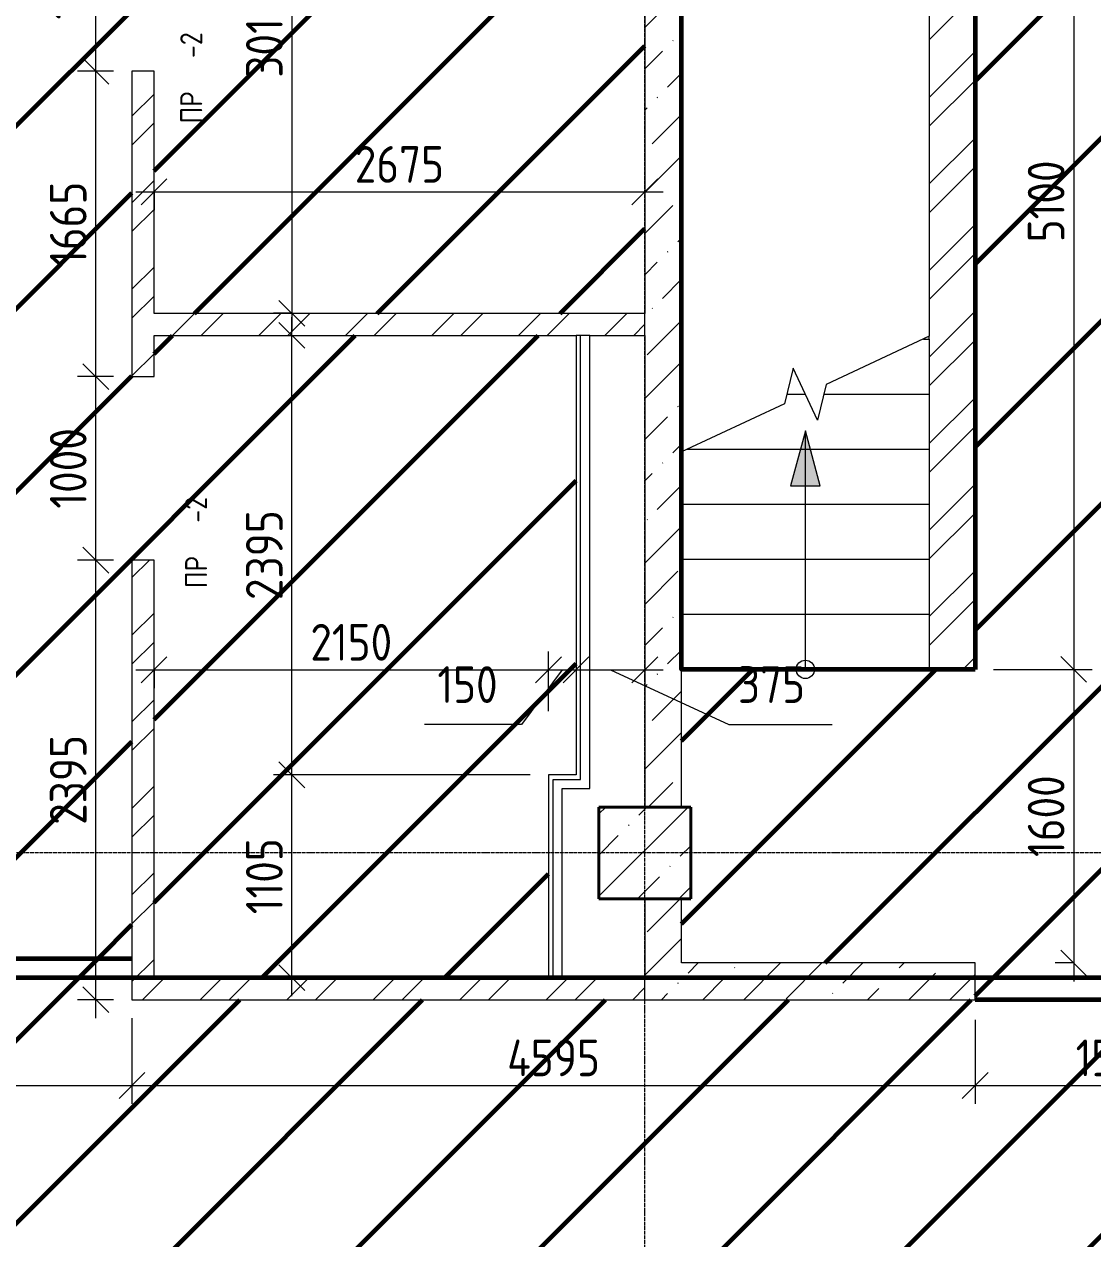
# Model space of a CAD drawing. Header units: millimetres. Extents: x -56773 to 323062, y -262288 to 76460.
# Drawn here: x 5418 to 11241, y 1303 to 7920 of the extents above; entities that cross this region are included whole.
import ezdxf

# ---------------------------------------------------------------- set-up
doc = ezdxf.new("R2010")
doc.units = ezdxf.units.MM
doc.linetypes.add('ADSK_Линия сетки', pattern=[25, 20, -2.5, 0, -2.5])
for name, color, linetype, lineweight in [('1.1) Шлифовка потолка', 5, 'Continuous', 60), ('Лестницы', 7, 'Continuous', 9), ('Марки', 7, 'Continuous', 20), ('Несущие колонны', 7, 'Continuous', 18), ('Оси', 7, 'Continuous', 9), ('Размеры', 7, 'Continuous', 9), ('Стены внутренние', 7, 'Continuous', 18), ('Стены наружные', 7, 'Continuous', 18), ('Стены штриховка', 7, 'Continuous', 9), ('Стрелки вверх', 7, 'Continuous', 18)]:
    doc.layers.add(name, color=color, linetype=linetype, lineweight=lineweight)
doc.styles.add('GOST Common_3', font='', dxfattribs={"width": 0.9, "height": 200})
doc.styles.add('GOST Common_9', font='', dxfattribs={"width": 0.9, "height": 120})
doc.styles.get('GOST Common_3').set_extended_font_data('GOST Common')
doc.styles.get('GOST Common_9').set_extended_font_data('GOST Common')
doc.dimstyles.new('ADSK_Основной_2_0', dxfattribs={"dimscale": 304.8, "dimtxt": 201.142999, "dimasz": 0.463911, "dimexe": 0.328084, "dimexo": 0.328084, "dimgap": 0.164042, "dimtad": 1, "dimdec": 3, "dimrnd": 0.001, "dimdsep": 46, "dimtxsty": 'GOST Common_3', "dimblk1": 'OBLIQUE', "dimblk2": 'OBLIQUE', "dimsah": 1, "dimcen": 0.09, "dimdle": 0.328084, "dimazin": 2, "dimtfac": 1, "dimtdec": 4, "dimtix": 1, "dimtmove": 0, "dimatfit": 3, "dimfxl": 1, "dimtvp": 1, "dimtolj": 1, "dimtzin": 0, "dimlwd": 20, "dimlwe": 20, "dimarcsym": 2})
doc.dimstyles.new('ADSK_Основной_2_0_1', dxfattribs={"dimscale": 304.8, "dimtxt": 201.142999, "dimasz": 0.463911, "dimexe": 0.328084, "dimexo": 0.328084, "dimgap": 0.164042, "dimtad": 1, "dimdec": 3, "dimrnd": 0.001, "dimdsep": 46, "dimtxsty": 'GOST Common_3', "dimblk1": 'OBLIQUE', "dimblk2": 'OBLIQUE', "dimsah": 1, "dimcen": 0.09, "dimdle": 0.328084, "dimazin": 2, "dimtfac": 1, "dimtdec": 4, "dimtix": 1, "dimtmove": 1, "dimatfit": 3, "dimfxl": 1, "dimtvp": 1, "dimtolj": 1, "dimtzin": 0, "dimlwd": 20, "dimlwe": 20, "dimarcsym": 2})
doc.dimstyles.new('ADSK_Основной_2_0_2', dxfattribs={"dimscale": 304.8, "dimtxt": 201.142999, "dimasz": 0.463911, "dimexe": 0.328084, "dimexo": 0.328084, "dimgap": 0.164042, "dimtad": 1, "dimdec": 3, "dimrnd": 0.001, "dimdsep": 46, "dimtxsty": 'GOST Common_3', "dimblk1": 'OBLIQUE', "dimblk2": 'OBLIQUE', "dimsah": 1, "dimcen": 0.09, "dimdle": 0.328084, "dimazin": 2, "dimtfac": 1, "dimtdec": 4, "dimtix": 1, "dimtmove": 0, "dimatfit": 3, "dimfxl": 1, "dimtvp": 1, "dimtolj": 1, "dimtzin": 0, "dimlwd": 20, "dimlwe": 20, "dimarcsym": 2})
pattern_1 = [(45, (0, 0), (84.1903, 308.6967), [396.875, -79.375, 3.353, -76.022])]
pattern_2 = [(45, (0, 0), (-235.732, 235.732), []), (45, (157.15, 0), (-235.732, 235.732), [])]

# ---------------------------------------------------------------- blocks, each defined once
blk = doc.blocks.new('ADSK_КолоннаЖБ_Прямоугольная - 500x500 мм-V9-Кладочный план подвала')
at = {"layer": 'Несущие колонны', "lineweight": 9}
h = blk.add_hatch(dxfattribs=at)
h.set_pattern_fill('FP_15', color=256, style=0, pattern_type=2)
h.set_pattern_definition([(315, (-3404.97, 8800), (224.506, 224.506), []), (315, (-3404.97, 8575.5), (224.506, 224.506), [396.875, -79.375, 3.353, -76.022])])
h.paths.add_polyline_path([(-250, -250), (250, -250), (250, 250), (-250, 250)])
at = {"layer": 'Несущие колонны', "lineweight": 40}
for p, q in [((-250, -250), (-250, 250)), ((-250, 250), (250, 250)), ((250, 250), (-250, 250)), ((-250, 250), (-250, -250)), ((250, 250), (250, -250)), ((250, -250), (250, 250)), ((250, -250), (-250, -250)), ((-250, -250), (250, -250))]:
    blk.add_line(p, q, dxfattribs=at)
blk = doc.blocks.new('_Oblique')
at = {"color": 0, "linetype": 'ByBlock', "lineweight": -2}
blk.add_line((-0.5, -0.5), (0.5, 0.5), dxfattribs=at)
blk = doc.blocks.new('DIMBLOCK37-Кладочный план подвала')
at = {"layer": 'Defpoints', "color": 0, "transparency": 16777216}
for p in [(5807.3, 5000), (6005, 5000), (6005, 2605)]:
    blk.add_point(p, dxfattribs=at)
at = {"layer": 'Размеры', "color": 0, "lineweight": 20, "transparency": 16777216}
for p, q in [((5807.3, 2505), (5807.3, 5100)), ((5905, 5000), (5707.3, 5000)), ((5905, 2605), (5707.3, 2605))]:
    blk.add_line(p, q, dxfattribs=at)
at = {"layer": 'Размеры', "color": 0, "lineweight": 20, "transparency": 16777216, "xscale": 141.4, "yscale": 141.4, "zscale": 141.4}
for p, rotation in [((5807.3, 5000), 90), ((5807.3, 2605), 270)]:
    blk.add_blockref('_Oblique', p, dxfattribs=dict(at, rotation=rotation))
at = {"layer": 'Размеры', "color": 0, "lineweight": 9, "transparency": 16777216, "insert": (5657.3, 3802.5), "char_height": 200, "width": 605.475, "attachment_point": 5, "rotation": 90, "style": 'GOST Common_3'}
blk.add_mtext('\\A1;2395', dxfattribs=at)
blk = doc.blocks.new('DIMBLOCK38-Кладочный план подвала')
at = {"layer": 'Defpoints', "color": 0, "transparency": 16777216}
for p in [(5807.3, 6000), (6005, 6000), (6005, 5000)]:
    blk.add_point(p, dxfattribs=at)
at = {"layer": 'Размеры', "color": 0, "lineweight": 20, "transparency": 16777216}
for p, q in [((5807.3, 4900), (5807.3, 6100)), ((5905, 6000), (5707.3, 6000)), ((5905, 5000), (5707.3, 5000))]:
    blk.add_line(p, q, dxfattribs=at)
at = {"layer": 'Размеры', "color": 0, "lineweight": 20, "transparency": 16777216, "xscale": 141.4, "yscale": 141.4, "zscale": 141.4}
for p, rotation in [((5807.3, 6000), 90), ((5807.3, 5000), 270)]:
    blk.add_blockref('_Oblique', p, dxfattribs=dict(at, rotation=rotation))
at = {"layer": 'Размеры', "color": 0, "lineweight": 9, "transparency": 16777216, "insert": (5657.3, 5500), "char_height": 200, "width": 560.473, "attachment_point": 5, "rotation": 90, "style": 'GOST Common_3'}
blk.add_mtext('\\A1;1000', dxfattribs=at)
blk = doc.blocks.new('DIMBLOCK39-Кладочный план подвала')
at = {"layer": 'Defpoints', "color": 0, "transparency": 16777216}
for p in [(5807.3, 7665), (6005, 7665), (6005, 6000)]:
    blk.add_point(p, dxfattribs=at)
at = {"layer": 'Размеры', "color": 0, "lineweight": 20, "transparency": 16777216}
for p, q in [((5807.3, 5900), (5807.3, 7765)), ((5905, 7665), (5707.3, 7665)), ((5905, 6000), (5707.3, 6000))]:
    blk.add_line(p, q, dxfattribs=at)
at = {"layer": 'Размеры', "color": 0, "lineweight": 20, "transparency": 16777216, "xscale": 141.4, "yscale": 141.4, "zscale": 141.4}
for p, rotation in [((5807.3, 7665), 90), ((5807.3, 6000), 270)]:
    blk.add_blockref('_Oblique', p, dxfattribs=dict(at, rotation=rotation))
at = {"layer": 'Размеры', "color": 0, "lineweight": 9, "transparency": 16777216, "insert": (5657.3, 6832.5), "char_height": 200, "width": 560.473, "attachment_point": 5, "rotation": 90, "style": 'GOST Common_3'}
blk.add_mtext('\\A1;1665', dxfattribs=at)
blk = doc.blocks.new('DIMBLOCK40-Кладочный план подвала')
at = {"layer": 'Defpoints', "color": 0, "transparency": 16777216}
for p in [(5807.3, 8665), (6005, 8665), (6005, 7665)]:
    blk.add_point(p, dxfattribs=at)
at = {"layer": 'Размеры', "color": 0, "lineweight": 20, "transparency": 16777216}
for p, q in [((5807.3, 7565), (5807.3, 8765)), ((5905, 8665), (5707.3, 8665)), ((5905, 7665), (5707.3, 7665))]:
    blk.add_line(p, q, dxfattribs=at)
at = {"layer": 'Размеры', "color": 0, "lineweight": 20, "transparency": 16777216, "xscale": 141.4, "yscale": 141.4, "zscale": 141.4}
for p, rotation in [((5807.3, 8665), 90), ((5807.3, 7665), 270)]:
    blk.add_blockref('_Oblique', p, dxfattribs=dict(at, rotation=rotation))
at = {"layer": 'Размеры', "color": 0, "lineweight": 9, "transparency": 16777216, "insert": (5657.3, 8165), "char_height": 200, "width": 560.473, "attachment_point": 5, "rotation": 90, "style": 'GOST Common_3'}
blk.add_mtext('\\A1;1000', dxfattribs=at)
blk = doc.blocks.new('DIMBLOCK307-Кладочный план подвала')
at = {"layer": 'Defpoints', "color": 0, "transparency": 16777216}
for p in [(6876.3, 3830), (8275, 3830), (6776.3, 2725)]:
    blk.add_point(p, dxfattribs=at)
at = {"layer": 'Размеры', "color": 0, "lineweight": 20, "transparency": 16777216}
for p, q in [((6876.3, 2625), (6876.3, 3930)), ((8175, 3830), (6776.3, 3830)), ((6876.3, 2725), (6976.3, 2725))]:
    blk.add_line(p, q, dxfattribs=at)
at = {"layer": 'Размеры', "color": 0, "lineweight": 20, "transparency": 16777216, "xscale": 141.4, "yscale": 141.4, "zscale": 141.4}
for p, rotation in [((6876.3, 3830), 90), ((6876.3, 2725), 270)]:
    blk.add_blockref('_Oblique', p, dxfattribs=dict(at, rotation=rotation))
at = {"layer": 'Размеры', "color": 0, "lineweight": 9, "transparency": 16777216, "insert": (6726.3, 3277.5), "char_height": 200, "width": 515.472, "attachment_point": 5, "rotation": 90, "style": 'GOST Common_3'}
blk.add_mtext('\\A1;1105', dxfattribs=at)
blk = doc.blocks.new('DIMBLOCK308-Кладочный план подвала')
at = {"layer": 'Defpoints', "color": 0, "transparency": 16777216}
for p in [(6776.3, 6225), (6876.3, 6225), (8275, 3830)]:
    blk.add_point(p, dxfattribs=at)
at = {"layer": 'Размеры', "color": 0, "lineweight": 20, "transparency": 16777216}
for p, q in [((6876.3, 3730), (6876.3, 6325)), ((6876.3, 6225), (6976.3, 6225)), ((8175, 3830), (6776.3, 3830))]:
    blk.add_line(p, q, dxfattribs=at)
at = {"layer": 'Размеры', "color": 0, "lineweight": 20, "transparency": 16777216, "xscale": 141.4, "yscale": 141.4, "zscale": 141.4}
for p, rotation in [((6876.3, 6225), 90), ((6876.3, 3830), 270)]:
    blk.add_blockref('_Oblique', p, dxfattribs=dict(at, rotation=rotation))
at = {"layer": 'Размеры', "color": 0, "lineweight": 9, "transparency": 16777216, "insert": (6726.3, 5027.5), "char_height": 200, "width": 605.475, "attachment_point": 5, "rotation": 90, "style": 'GOST Common_3'}
blk.add_mtext('\\A1;2395', dxfattribs=at)
blk = doc.blocks.new('DIMBLOCK309-Кладочный план подвала')
at = {"layer": 'Defpoints', "color": 0, "transparency": 16777216}
for p in [(6125, 4502.5), (8275, 4402.5), (8275, 4077.8)]:
    blk.add_point(p, dxfattribs=at)
at = {"layer": 'Размеры', "color": 0, "lineweight": 20, "transparency": 16777216}
for p, q in [((8275, 4177.8), (8275, 4502.5)), ((6025, 4402.5), (8375, 4402.5)), ((6125, 4402.5), (6125, 4302.5))]:
    blk.add_line(p, q, dxfattribs=at)
at = {"layer": 'Размеры', "color": 0, "lineweight": 20, "transparency": 16777216, "xscale": 141.4, "yscale": 141.4, "zscale": 141.4, "rotation": 180}
blk.add_blockref('_Oblique', (6125, 4402.5), dxfattribs=at)
at = {"layer": 'Размеры', "color": 0, "lineweight": 20, "transparency": 16777216, "xscale": 141.4, "yscale": 141.4, "zscale": 141.4}
blk.add_blockref('_Oblique', (8275, 4402.5), dxfattribs=at)
at = {"layer": 'Размеры', "color": 0, "lineweight": 9, "transparency": 16777216, "insert": (7200, 4552.5), "char_height": 200, "width": 560.473, "attachment_point": 5, "style": 'GOST Common_3'}
blk.add_mtext('\\A1;2150', dxfattribs=at)
blk = doc.blocks.new('DIMBLOCK310-Кладочный план подвала')
at = {"layer": 'Defpoints', "color": 0, "transparency": 16777216}
for p in [(8425, 4502.5), (8425, 4402.5), (8275, 4077.8)]:
    blk.add_point(p, dxfattribs=at)
at = {"layer": 'Размеры', "color": 0, "lineweight": 20, "transparency": 16777216}
for p, q in [((8275, 4177.8), (8275, 4502.5)), ((8350, 4402.5), (8128.6, 4105.3)), ((8175, 4402.5), (8525, 4402.5)), ((8425, 4402.5), (8425, 4302.5)), ((8128.6, 4105.3), (7600.1, 4105.3))]:
    blk.add_line(p, q, dxfattribs=at)
at = {"layer": 'Размеры', "color": 0, "lineweight": 20, "transparency": 16777216, "xscale": 141.4, "yscale": 141.4, "zscale": 141.4, "rotation": 180}
blk.add_blockref('_Oblique', (8275, 4402.5), dxfattribs=at)
at = {"layer": 'Размеры', "color": 0, "lineweight": 20, "transparency": 16777216, "xscale": 141.4, "yscale": 141.4, "zscale": 141.4}
blk.add_blockref('_Oblique', (8425, 4402.5), dxfattribs=at)
at = {"layer": 'Размеры', "color": 0, "lineweight": 9, "transparency": 16777216, "insert": (7669.5, 4421.9), "char_height": 200, "width": 409.104, "attachment_point": 1, "line_spacing_factor": 1.022761, "style": 'GOST Common_3'}
blk.add_mtext('\\A1;150', dxfattribs=at)
blk = doc.blocks.new('DIMBLOCK311-Кладочный план подвала')
at = {"layer": 'Defpoints', "color": 0, "transparency": 16777216}
for p in [(8425, 4502.5), (8800, 4502.5), (8800, 4402.5)]:
    blk.add_point(p, dxfattribs=at)
at = {"layer": 'Размеры', "color": 0, "lineweight": 20, "transparency": 16777216}
for p, q in [((8325, 4402.5), (8900, 4402.5)), ((8425, 4402.5), (8425, 4302.5)), ((8612.5, 4402.5), (9257.5, 4105.3)), ((8800, 4402.5), (8800, 4302.5)), ((9257.5, 4105.3), (9820.4, 4105.3))]:
    blk.add_line(p, q, dxfattribs=at)
at = {"layer": 'Размеры', "color": 0, "lineweight": 20, "transparency": 16777216, "xscale": 141.4, "yscale": 141.4, "zscale": 141.4, "rotation": 180}
blk.add_blockref('_Oblique', (8425, 4402.5), dxfattribs=at)
at = {"layer": 'Размеры', "color": 0, "lineweight": 20, "transparency": 16777216, "xscale": 141.4, "yscale": 141.4, "zscale": 141.4}
blk.add_blockref('_Oblique', (8800, 4402.5), dxfattribs=at)
at = {"layer": 'Размеры', "color": 0, "lineweight": 9, "transparency": 16777216, "insert": (9307.5, 4421.9), "char_height": 200, "width": 454.106, "attachment_point": 1, "line_spacing_factor": 1.022761, "style": 'GOST Common_3'}
blk.add_mtext('\\A1;375', dxfattribs=at)
blk = doc.blocks.new('DIMBLOCK312-Кладочный план подвала')
at = {"layer": 'Defpoints', "color": 0, "transparency": 16777216}
for p in [(6976.3, 9355), (6876.3, 6345), (6976.3, 6345)]:
    blk.add_point(p, dxfattribs=at)
at = {"layer": 'Размеры', "color": 0, "lineweight": 20, "transparency": 16777216}
for p, q in [((6876.3, 9455), (6876.3, 6245)), ((6876.3, 9355), (6776.3, 9355)), ((6876.3, 6345), (6776.3, 6345))]:
    blk.add_line(p, q, dxfattribs=at)
at = {"layer": 'Размеры', "color": 0, "lineweight": 20, "transparency": 16777216, "xscale": 141.4, "yscale": 141.4, "zscale": 141.4}
for p, rotation in [((6876.3, 9355), 90), ((6876.3, 6345), 270)]:
    blk.add_blockref('_Oblique', p, dxfattribs=dict(at, rotation=rotation))
at = {"layer": 'Размеры', "color": 0, "lineweight": 9, "transparency": 16777216, "insert": (6726.3, 7850), "char_height": 200, "width": 560.473, "attachment_point": 5, "rotation": 90, "style": 'GOST Common_3'}
blk.add_mtext('\\A1;3010', dxfattribs=at)
blk = doc.blocks.new('DIMBLOCK313-Кладочный план подвала')
at = {"layer": 'Defpoints', "color": 0, "transparency": 16777216}
for p in [(6125, 7106.5), (8800, 7106.5), (8800, 7006.5)]:
    blk.add_point(p, dxfattribs=at)
at = {"layer": 'Размеры', "color": 0, "lineweight": 20, "transparency": 16777216}
for p, q in [((6025, 7006.5), (8900, 7006.5)), ((6125, 7006.5), (6125, 6906.5)), ((8800, 7006.5), (8800, 6906.5))]:
    blk.add_line(p, q, dxfattribs=at)
at = {"layer": 'Размеры', "color": 0, "lineweight": 20, "transparency": 16777216, "xscale": 141.4, "yscale": 141.4, "zscale": 141.4, "rotation": 180}
blk.add_blockref('_Oblique', (6125, 7006.5), dxfattribs=at)
at = {"layer": 'Размеры', "color": 0, "lineweight": 20, "transparency": 16777216, "xscale": 141.4, "yscale": 141.4, "zscale": 141.4}
blk.add_blockref('_Oblique', (8800, 7006.5), dxfattribs=at)
at = {"layer": 'Размеры', "color": 0, "lineweight": 9, "transparency": 16777216, "insert": (7462.5, 7156.5), "char_height": 200, "width": 605.475, "attachment_point": 5, "style": 'GOST Common_3'}
blk.add_mtext('\\A1;2675', dxfattribs=at)
blk = doc.blocks.new('DIMBLOCK315-Кладочный план подвала')
at = {"layer": 'Defpoints', "color": 0, "transparency": 16777216}
for p in [(4205, 2830), (6005, 2605), (6005, 2137.8)]:
    blk.add_point(p, dxfattribs=at)
at = {"layer": 'Размеры', "color": 0, "lineweight": 20, "transparency": 16777216}
for p, q in [((4205, 2730), (4205, 2037.8)), ((6005, 2505), (6005, 2037.8)), ((4105, 2137.8), (6105, 2137.8))]:
    blk.add_line(p, q, dxfattribs=at)
at = {"layer": 'Размеры', "color": 0, "lineweight": 20, "transparency": 16777216, "xscale": 141.4, "yscale": 141.4, "zscale": 141.4, "rotation": 180}
blk.add_blockref('_Oblique', (4205, 2137.8), dxfattribs=at)
at = {"layer": 'Размеры', "color": 0, "lineweight": 20, "transparency": 16777216, "xscale": 141.4, "yscale": 141.4, "zscale": 141.4}
blk.add_blockref('_Oblique', (6005, 2137.8), dxfattribs=at)
at = {"layer": 'Размеры', "color": 0, "lineweight": 9, "transparency": 16777216, "insert": (5105, 2287.8), "char_height": 200, "width": 560.473, "attachment_point": 5, "style": 'GOST Common_3'}
blk.add_mtext('\\A1;1800', dxfattribs=at)
blk = doc.blocks.new('DIMBLOCK316-Кладочный план подвала')
at = {"layer": 'Defpoints', "color": 0, "transparency": 16777216}
for p in [(6005, 2605), (10600, 2595), (10600, 2137.8)]:
    blk.add_point(p, dxfattribs=at)
at = {"layer": 'Размеры', "color": 0, "lineweight": 20, "transparency": 16777216}
for p, q in [((6005, 2505), (6005, 2037.8)), ((10600, 2495), (10600, 2037.8)), ((5905, 2137.8), (10700, 2137.8))]:
    blk.add_line(p, q, dxfattribs=at)
at = {"layer": 'Размеры', "color": 0, "lineweight": 20, "transparency": 16777216, "xscale": 141.4, "yscale": 141.4, "zscale": 141.4, "rotation": 180}
blk.add_blockref('_Oblique', (6005, 2137.8), dxfattribs=at)
at = {"layer": 'Размеры', "color": 0, "lineweight": 20, "transparency": 16777216, "xscale": 141.4, "yscale": 141.4, "zscale": 141.4}
blk.add_blockref('_Oblique', (10600, 2137.8), dxfattribs=at)
at = {"layer": 'Размеры', "color": 0, "lineweight": 9, "transparency": 16777216, "insert": (8302.5, 2287.8), "char_height": 200, "width": 625.93, "attachment_point": 5, "style": 'GOST Common_3'}
blk.add_mtext('\\A1;4595', dxfattribs=at)
blk = doc.blocks.new('DIMBLOCK317-Кладочный план подвала')
at = {"layer": 'Defpoints', "color": 0, "transparency": 16777216}
for p in [(10600, 2595), (12150, 2595), (12150, 2137.8)]:
    blk.add_point(p, dxfattribs=at)
at = {"layer": 'Размеры', "color": 0, "lineweight": 20, "transparency": 16777216}
for p, q in [((10600, 2495), (10600, 2037.8)), ((12150, 2495), (12150, 2037.8)), ((10500, 2137.8), (12250, 2137.8))]:
    blk.add_line(p, q, dxfattribs=at)
at = {"layer": 'Размеры', "color": 0, "lineweight": 20, "transparency": 16777216, "xscale": 141.4, "yscale": 141.4, "zscale": 141.4, "rotation": 180}
blk.add_blockref('_Oblique', (10600, 2137.8), dxfattribs=at)
at = {"layer": 'Размеры', "color": 0, "lineweight": 20, "transparency": 16777216, "xscale": 141.4, "yscale": 141.4, "zscale": 141.4}
blk.add_blockref('_Oblique', (12150, 2137.8), dxfattribs=at)
at = {"layer": 'Размеры', "color": 0, "lineweight": 9, "transparency": 16777216, "insert": (11375, 2287.8), "char_height": 200, "width": 560.473, "attachment_point": 5, "style": 'GOST Common_3'}
blk.add_mtext('\\A1;1550', dxfattribs=at)
blk = doc.blocks.new('DIMBLOCK337-Кладочный план подвала')
at = {"layer": 'Defpoints', "color": 0, "transparency": 16777216}
for p in [(10600, 9505), (10600, 4405), (11137.4, 4405)]:
    blk.add_point(p, dxfattribs=at)
at = {"layer": 'Размеры', "color": 0, "lineweight": 20, "transparency": 16777216}
for p, q in [((11137.4, 9605), (11137.4, 4305)), ((10700, 9505), (11237.4, 9505)), ((10700, 4405), (11237.4, 4405))]:
    blk.add_line(p, q, dxfattribs=at)
at = {"layer": 'Размеры', "color": 0, "lineweight": 20, "transparency": 16777216, "xscale": 141.4, "yscale": 141.4, "zscale": 141.4}
for p, rotation in [((11137.4, 9505), 90), ((11137.4, 4405), 270)]:
    blk.add_blockref('_Oblique', p, dxfattribs=dict(at, rotation=rotation))
at = {"layer": 'Размеры', "color": 0, "lineweight": 9, "transparency": 16777216, "insert": (10987.4, 6955), "char_height": 200, "width": 560.473, "attachment_point": 5, "rotation": 90, "style": 'GOST Common_3'}
blk.add_mtext('\\A1;5100', dxfattribs=at)
blk = doc.blocks.new('DIMBLOCK338-Кладочный план подвала')
at = {"layer": 'Defpoints', "color": 0, "transparency": 16777216}
for p in [(10600, 4405), (11137.4, 2805), (11237.4, 2805)]:
    blk.add_point(p, dxfattribs=at)
at = {"layer": 'Размеры', "color": 0, "lineweight": 20, "transparency": 16777216}
for p, q in [((11137.4, 4505), (11137.4, 2705)), ((10700, 4405), (11237.4, 4405)), ((11137.4, 2805), (11037.4, 2805))]:
    blk.add_line(p, q, dxfattribs=at)
at = {"layer": 'Размеры', "color": 0, "lineweight": 20, "transparency": 16777216, "xscale": 141.4, "yscale": 141.4, "zscale": 141.4}
for p, rotation in [((11137.4, 4405), 90), ((11137.4, 2805), 270)]:
    blk.add_blockref('_Oblique', p, dxfattribs=dict(at, rotation=rotation))
at = {"layer": 'Размеры', "color": 0, "lineweight": 9, "transparency": 16777216, "insert": (10987.4, 3605), "char_height": 200, "width": 560.473, "attachment_point": 5, "rotation": 90, "style": 'GOST Common_3'}
blk.add_mtext('\\A1;1600', dxfattribs=at)

msp = doc.modelspace()

# ---------------------------------------------------------------- hatches: boundary and pattern name
at = {"layer": '1.1) Шлифовка потолка', "transparency": 33554687}
h = msp.add_hatch(dxfattribs=at)
h.set_pattern_fill('ANSI31', color=256, scale=222)
h.paths.add_polyline_path([(12400, 11004.969), (10600, 11004.969), (10600, 4404.969), (9725, 4404.969, -1), (9625, 4404.969), (9000, 4404.969), (9000, 3654.969), (9050, 3654.969), (9050, 3154.969), (9000, 3154.969), (9000, 2804.969), (10600, 2804.969), (10600, 2604.969), (12150, 2604.969), (12150, 2804.969), (12400, 2804.969)])
h = msp.add_hatch(dxfattribs=at)
h.set_pattern_fill('ANSI31', color=256, scale=222)
h.paths.add_polyline_path([(8425, 6224.969), (6125, 6224.969), (6125, 5999.969), (6005, 5999.969), (6005, 7664.969), (6125, 7664.969), (6125, 6344.969), (8800, 6344.969), (8800, 9204.969), (8600, 9204.969), (8600, 9354.969), (6125, 9354.969), (6125, 8664.969), (6005, 8664.969), (6005, 9354.969), (4205, 9354.969), (4205, 7819.969), (4085, 7819.969), (4085, 9354.969), (3000, 9354.969), (3000, 9204.969), (2600, 9204.969), (2600, 9354.969), (1585, 9354.969), (1585, 6344.969), (4085, 6344.969), (4085, 6819.969), (4205, 6819.969), (4205, 5089.969), (4085, 5089.969), (4085, 6224.969), (1585, 6224.969), (1585, 3679.969), (4085, 3679.969), (4085, 4089.969), (4205, 4089.969), (4205, 2829.969), (6005, 2829.969), (6005, 4999.969), (6125, 4999.969), (6125, 2724.969), (8275, 2724.969), (8275, 3829.969), (8425, 3829.969)])
h = msp.add_hatch(dxfattribs=at)
h.set_pattern_fill('ANSI31', color=256, scale=222)
h.paths.add_polyline_path([(42120, 1729.969), (42000, 1729.969), (42000, 2604.969), (42000, 3604.969), (41100, 3604.969), (41100, 3724.969), (40200, 3724.969), (40200, 3604.969), (40050, 3604.969), (40050, 3154.969), (40050, 2879.969), (39275, 2879.969), (39275, 3604.969), (39085, 3604.969), (39085, 3724.969), (37885, 3724.969), (37885, 3604.969), (34400, 3604.969), (34400, 2879.969), (30675, 2879.969), (30675, 3604.969), (30495, 3604.969), (30495, 3724.969), (29295, 3724.969), (29295, 3604.969), (28325, 3604.969), (28325, 3154.969), (28050, 3154.969), (27550, 3154.969), (27550, 3604.969), (25015, 3604.969), (25015, 3724.969), (23815, 3724.969), (23815, 3604.969), (22050, 3604.969), (22050, 3154.969), (21550, 3154.969), (21275, 3154.969), (21275, 3604.969), (21040, 3604.969), (21040, 3724.969), (19990, 3724.969), (19990, 3604.969), (18420, 3604.969), (18420, 3724.969), (17370, 3724.969), (17370, 3604.969), (16325, 3604.969), (16325, 3154.969), (16050, 3154.969), (15550, 3154.969), (15550, 3604.969), (15050, 3604.969), (15050, 3154.969), (14550, 3154.969), (14550, 3604.969), (14460, 3604.969), (14460, 3724.969), (13410, 3724.969), (13410, 3604.969), (13375, 3604.969), (13375, 2929.969), (12600, 2929.969), (12600, 2604.969), (12150, 2604.969), (10600, 2604.969), (8800, 2604.969), (6005, 2604.969), (6005, 2829.969), (4205, 2829.969), (1410, 2829.969), (1410, 2064.969), (1410, 14.969), (1410, -425.031), (3100, -425.031), (3100, -545.031), (3000, -545.031), (3000, -745.031), (3050, -745.031), (3050, -1245.031), (3050, -1315.031), (4250, -1315.031), (4250, -545.031), (4150, -545.031), (4150, -425.031), (4520, -425.031), (4520, -545.031), (4370, -545.031), (4370, -1315.031), (6200, -1315.031), (6200, -545.031), (5570, -545.031), (5570, -425.031), (6975, -425.031), (6975, -545.031), (6775, -545.031), (6775, -820.031), (6400, -820.031), (6400, -1315.031), (8600, -1315.031), (8600, -1245.031), (8550, -1245.031), (8550, -745.031), (8600, -745.031), (8600, -545.031), (8025, -545.031), (8025, -425.031), (11245, -425.031), (11245, -1195.031), (12480, -1195.031), (12480, -1315.031), (14030, -1315.031), (14030, -1195.031), (14550, -1195.031), (14550, -745.031), (15050, -745.031), (15050, -1195.031), (15550, -1195.031), (15550, -745.031), (16050, -745.031), (16325, -745.031), (16325, -1195.031), (16705, -1195.031), (16705, -1315.031), (17905, -1315.031), (17905, -1195.031), (18200, -1195.031), (18200, -470.031), (22050, -470.031), (22050, -745.031), (22050, -1195.031), (26055, -1195.031), (26055, -1315.031), (27255, -1315.031), (27255, -1195.031), (27550, -1195.031), (27550, -745.031), (27550, -470.031), (30645, -470.031), (30645, -1195.031), (31830, -1195.031), (31830, -1315.031), (32880, -1315.031), (32880, -1195.031), (33275, -1195.031), (33275, -745.031), (33550, -745.031), (34050, -745.031), (34050, -1195.031), (36675, -1195.031), (36675, -1315.031), (37725, -1315.031), (37725, -1195.031), (39275, -1195.031), (39275, -745.031), (39550, -745.031), (40050, -745.031), (40050, -1195.031), (40255, -1195.031), (40255, -1315.031), (41455, -1315.031), (41455, -1195.031), (42000, -1195.031), (42000, -320.031), (42120, -320.031)])
at = {"layer": 'Стены внутренние', "lineweight": 9}
h = msp.add_hatch(dxfattribs=at)
h.set_pattern_fill('FP_2', color=256, style=0, pattern_type=2)
h.set_pattern_definition(pattern_2)
h.paths.add_polyline_path([(10600, 4404.969), (10600, 9504.969), (10350, 9504.969), (10350, 4404.969)])
h = msp.add_hatch(dxfattribs=at)
h.set_pattern_fill('FP_2', color=256, style=0, pattern_type=2)
h.set_pattern_definition(pattern_2)
h.paths.add_polyline_path([(6125, 2604.969), (6125, 4999.969), (6005, 4999.969), (6005, 2604.969)])
h.paths.add_polyline_path([(6125, 5999.969), (6125, 7664.969), (6005, 7664.969), (6005, 5999.969)])
h.paths.add_polyline_path([(6125, 8664.969), (6125, 9354.969), (6005, 9354.969), (6005, 8664.969)])
h = msp.add_hatch(dxfattribs=at)
h.set_pattern_fill('FP_2', color=256, style=0, pattern_type=2)
h.set_pattern_definition(pattern_2)
h.paths.add_polyline_path([(8800, 6224.969), (8800, 6344.969), (6125, 6344.969), (6125, 6224.969), (8500, 6224.969)])
at = {"layer": 'Стены внутренние', "lineweight": 9, "true_color": 0x0080c0}
h = msp.add_hatch(dxfattribs=at)
h.set_pattern_fill('FP_5', color=142, style=0, pattern_type=2)
h.set_pattern_definition([(90, (0, 0), (-100, 6e-15), [])])
h.paths.add_polyline_path([(8450, 3754.969), (8500, 3754.969), (8500, 6224.969), (8450, 6224.969), (8450, 3804.969)])
at = {"layer": 'Стены внутренние', "lineweight": 9}
h = msp.add_hatch(dxfattribs=at)
h.set_pattern_fill('FP_2', color=256, style=0, pattern_type=2)
h.set_pattern_definition(pattern_2)
h.paths.add_polyline_path([(8800, 2604.969), (8800, 2724.969), (6125, 2724.969), (6125, 2604.969), (6580.7811, 2604.969)])
at = {"layer": 'Стены наружные', "lineweight": 9}
h = msp.add_hatch(dxfattribs=at)
h.set_pattern_fill('FP_1', color=256, style=0, pattern_type=2)
h.set_pattern_definition(pattern_1)
h.paths.add_polyline_path([(8800, 2604.969), (9000, 2604.969), (9000, 3154.969), (8800, 3154.969), (8800, 2724.969)])
h.paths.add_polyline_path([(8951.9774, 3654.969), (9000, 3654.969), (9000, 11004.969), (8800, 11004.969), (8800, 3654.969), (8950.2924, 3654.969)])
h = msp.add_hatch(dxfattribs=at)
h.set_pattern_fill('FP_1', color=256, style=0, pattern_type=2)
h.set_pattern_definition(pattern_1)
h.paths.add_polyline_path([(12600, 2604.969), (12600, 2804.969), (12150, 2804.969), (12150, 2604.969)])
h.paths.add_polyline_path([(10600, 2604.969), (10600, 2804.969), (9000, 2804.969), (9000, 2604.969), (9298.7103, 2604.969)])
at = {"layer": 'Стрелки вверх'}
msp.add_hatch(color=256, dxfattribs=at).paths.add_polyline_path([(9755.3848, 5404.969), (9675, 5704.969), (9594.6152, 5404.969)])

# ---------------------------------------------------------------- linework, layer by layer
at = {"layer": '1.1) Шлифовка потолка'}
for points in [[(10600, 4404.969), (9000, 4404.969), (9000, 11004.969), (10600, 11004.969)], [(55800, 2724.969), (-9770, 2724.969), (-9770, 9604.969), (55800, 9604.969)]]:
    msp.add_lwpolyline(points, close=True, dxfattribs=at)
for points in [[(4205, 2829.969), (6005, 2829.969)], [(12150, 2604.969), (10600, 2604.969)]]:
    msp.add_lwpolyline(points, dxfattribs=at)
at = {"layer": 'Лестницы'}
for p, q in [((10350, 6219.7266), (9788.2885, 5957.7963)), ((10318.3521, 6204.969), (10350, 6204.969)), ((10318.3521, 6204.969), (10350, 6204.969)), ((10350, 6204.969), (10350, 6219.7266)), ((9608.9659, 6046.5796), (9561.7115, 5852.1417)), ((9741.0341, 5763.3584), (9608.9659, 6046.5796)), ((9788.2885, 5957.7963), (9741.0341, 5763.3584)), ((9574.5502, 5904.969), (9675, 5904.969)), ((9574.5502, 5904.969), (9675, 5904.969)), ((9775.4498, 5904.969), (10350, 5904.969)), ((9775.4498, 5904.969), (10350, 5904.969)), ((9561.7115, 5852.1417), (9000, 5590.2113)), ((9031.6479, 5604.969), (10350, 5604.969)), ((9031.6479, 5604.969), (10350, 5604.969)), ((9000, 5304.969), (10350, 5304.969)), ((9000, 5304.969), (10350, 5304.969)), ((9000, 5004.969), (10350, 5004.969)), ((9000, 5004.969), (10350, 5004.969)), ((9000, 4704.969), (10350, 4704.969)), ((9000, 4704.969), (10350, 4704.969)), ((9000, 4404.969), (10350, 4404.969)), ((9000, 4404.969), (10350, 4404.969))]:
    msp.add_line(p, q, dxfattribs=at)
at = {"layer": 'Оси', "linetype": 'ADSK_Линия сетки', "lineweight": 5}
for p, q in [((8800, -10973.8823), (8800, 10027.4451)), ((62221.372, 3404.969), (-25240.0967, 3404.969))]:
    msp.add_line(p, q, dxfattribs=at)
at = {"layer": 'Стены внутренние', "lineweight": 5}
for p, q in [((10350, 9504.969), (10350, 6219.7266)), ((10600, 4404.969), (10600, 9504.969)), ((6125, 7664.969), (6005, 7664.969)), ((6005, 7664.969), (6005, 5999.969)), ((6125, 6344.969), (6125, 7664.969)), ((8800, 6344.969), (6125, 6344.969)), ((6125, 5999.969), (6125, 6224.969)), ((6125, 6224.969), (8425, 6224.969)), ((8425, 6224.969), (8425, 3829.969)), ((8500, 3754.969), (8500, 6224.969)), ((8500, 6224.969), (8800, 6224.969)), ((10350, 6204.969), (10350, 4404.969)), ((6005, 5999.969), (6125, 5999.969)), ((6125, 4999.969), (6005, 4999.969)), ((6005, 4999.969), (6005, 2604.969)), ((6125, 2724.969), (6125, 4999.969)), ((10350, 4404.969), (10600, 4404.969)), ((8425, 3829.969), (8275, 3829.969)), ((8275, 3829.969), (8275, 2724.969)), ((8350, 3754.969), (8500, 3754.969)), ((8350, 2724.969), (8350, 3754.969)), ((8275, 2724.969), (6125, 2724.969)), ((8800, 2724.969), (8350, 2724.969)), ((6005, 2604.969), (8800, 2604.969))]:
    msp.add_line(p, q, dxfattribs=at)
at = {"layer": 'Стены наружные', "lineweight": 9}
for p, q in [((9000, 3654.969), (9000, 11004.969)), ((8800, 9604.969), (8800, 6344.969)), ((8800, 6224.969), (8800, 3654.969)), ((8800, 3154.969), (8800, 2724.969)), ((9000, 2804.969), (9000, 3154.969)), ((10600, 2804.969), (9000, 2804.969)), ((10600, 2604.969), (10600, 2804.969)), ((8800, 2604.969), (10600, 2604.969))]:
    msp.add_line(p, q, dxfattribs=at)
at = {"layer": 'Стены штриховка', "lineweight": 9}
for p, q in [((8800, 6224.969), (8800, 6344.969)), ((8500, 6224.969), (8425, 6224.969)), ((8450, 3804.969), (8450, 6224.969)), ((8300, 3804.969), (8450, 3804.969)), ((8300, 2724.969), (8300, 3804.969)), ((8275, 2724.969), (8350, 2724.969)), ((8800, 2604.969), (8800, 2724.969))]:
    msp.add_line(p, q, dxfattribs=at)
at = {"layer": 'Стрелки вверх'}
for p, q in [((9675, 5704.969), (9594.6152, 5404.969)), ((9675, 5604.969), (9675, 5704.969)), ((9755.3848, 5404.969), (9675, 5704.969)), ((9675, 5304.969), (9675, 5604.969)), ((9594.6152, 5404.969), (9755.3848, 5404.969)), ((9675, 5004.969), (9675, 5304.969)), ((9675, 4704.969), (9675, 5004.969)), ((9675, 4404.969), (9675, 4704.969))]:
    msp.add_line(p, q, dxfattribs=at)
msp.add_circle((9675, 4404.969), 50, dxfattribs=at)

# ---------------------------------------------------------------- block references
at = {"layer": 'Несущие колонны', "rotation": 89.9999999999999}
msp.add_blockref('ADSK_КолоннаЖБ_Прямоугольная - 500x500 мм-V9-Кладочный план подвала', (8800, 3404.969), dxfattribs=at)

# ---------------------------------------------------------------- texts
at = {"layer": 'Марки', "lineweight": 9, "char_height": 120, "attachment_point": 1, "rotation": 90, "style": 'GOST Common_9'}
for s, insert, width in [('-2', (6268.131, 7736.1134), 389.620125), ('ПР', (6268.131, 7378.9259), 432.91125), ('-2', (6294.4285, 5204.2777), 389.620125), ('ПР', (6294.4285, 4847.0902), 432.91125)]:
    msp.add_mtext(s, dxfattribs=dict(at, insert=insert, width=width))

# ---------------------------------------------------------------- dimensions: what is measured, and where the dimension line sits
at = {"layer": 'Размеры', "lineweight": 9}
for base, p1, p2, dimstyle, override, picture, middle in [((11137.4449, 4404.969), (10600, 9504.969), (10600, 4404.969), 'ADSK_Основной_2_0_2', {"dimpost": '<>', "dimfxl": 5100}, 'DIMBLOCK337-Кладочный план подвала', (10987.4449, 6954.969)), ((6876.2772, 6344.969), (6976.2621, 9354.969), (6976.2621, 6344.969), 'ADSK_Основной_2_0', {"dimpost": '<>', "dimfxl": 3010}, 'DIMBLOCK312-Кладочный план подвала', (6726.2772, 7849.969)), ((5807.2651, 8664.969), (6005, 7664.969), (6005, 8664.969), 'ADSK_Основной_2_0', {"dimpost": '<>', "dimfxl": 1000}, 'DIMBLOCK40-Кладочный план подвала', (5657.2651, 8164.969)), ((5807.2651, 7664.969), (6005, 5999.969), (6005, 7664.969), 'ADSK_Основной_2_0', {"dimpost": '<>', "dimfxl": 1665}, 'DIMBLOCK39-Кладочный план подвала', (5657.2651, 6832.469)), ((6876.2772, 6224.969), (8275, 3829.969), (6776.2923, 6224.969), 'ADSK_Основной_2_0', {"dimpost": '<>', "dimfxl": 2825.269847}, 'DIMBLOCK308-Кладочный план подвала', (6726.2772, 5027.469)), ((5807.2651, 5999.969), (6005, 4999.969), (6005, 5999.969), 'ADSK_Основной_2_0', {"dimpost": '<>', "dimfxl": 1000}, 'DIMBLOCK38-Кладочный план подвала', (5657.2651, 5499.969)), ((5807.2651, 4999.969), (6005, 2604.969), (6005, 4999.969), 'ADSK_Основной_2_0', {"dimpost": '<>', "dimfxl": 2395}, 'DIMBLOCK37-Кладочный план подвала', (5657.2651, 3802.469)), ((11137.4449, 2804.969), (10600, 4404.969), (11237.4298, 2804.969), 'ADSK_Основной_2_0_2', {"dimpost": '<>', "dimfxl": 1722.299825}, 'DIMBLOCK338-Кладочный план подвала', (10987.4449, 3604.969)), ((6876.2772, 3829.969), (6776.2923, 2724.969), (8275, 3829.969), 'ADSK_Основной_2_0', {"dimpost": '<>', "dimfxl": 1862.028385}, 'DIMBLOCK307-Кладочный план подвала', (6726.2772, 3277.469))]:
    dim = msp.add_linear_dim(base=base, p1=p1, p2=p2, angle=90, dimstyle=dimstyle, override=override, dxfattribs=at)
    dim.commit()
    dim.dimension.update_dxf_attribs({"geometry": picture, "text_midpoint": middle})
for base, p1, p2, override, picture, middle in [((8800, 7006.5097), (6125, 7106.4946), (8800, 7106.4946), {"dimpost": '<>', "dimfxl": 2675}, 'DIMBLOCK313-Кладочный план подвала', (7462.5, 7156.5097)), ((8275, 4402.5132), (6125, 4502.4981), (8275, 4077.7926), {"dimpost": '<>', "dimfxl": 2191.546204}, 'DIMBLOCK309-Кладочный план подвала', (7200, 4552.5132)), ((6005, 2137.8165), (4205, 2829.969), (6005, 2604.969), {"dimpost": '<>', "dimfxl": 1814.007993}, 'DIMBLOCK315-Кладочный план подвала', (5105, 2287.8165)), ((10600, 2137.8165), (6005, 2604.969), (10600, 2594.969), {"dimpost": '<>', "dimfxl": 4595.010881}, 'DIMBLOCK316-Кладочный план подвала', (8302.5, 2287.8165)), ((12150, 2137.8165), (10600, 2594.969), (12150, 2594.969), {"dimpost": '<>', "dimfxl": 1550}, 'DIMBLOCK317-Кладочный план подвала', (11375, 2287.8165))]:
    dim = msp.add_linear_dim(base=base, p1=p1, p2=p2, dimstyle='ADSK_Основной_2_0', override=override, dxfattribs=at)
    dim.commit()
    dim.dimension.update_dxf_attribs({"geometry": picture, "text_midpoint": middle})
for base, p1, p2, override, picture, middle in [((8425, 4402.5132), (8275, 4077.7926), (8425, 4502.4981), {"dimpost": '<>', "dimfxl": 450.416214}, 'DIMBLOCK310-Кладочный план подвала', (8078.6317, 4105.2638)), ((8800, 4402.5132), (8425, 4502.4981), (8800, 4502.4981), {"dimpost": '<>', "dimfxl": 375}, 'DIMBLOCK311-Кладочный план подвала', (9307.4945, 4105.2638))]:
    dim = msp.add_linear_dim(base=base, p1=p1, p2=p2, dimstyle='ADSK_Основной_2_0_1', override=override, dxfattribs=at)
    dim.commit()
    dim.dimension.update_dxf_attribs({"geometry": picture, "text_midpoint": middle, "dimtype": 160})

doc.saveas('drawing.dxf')
